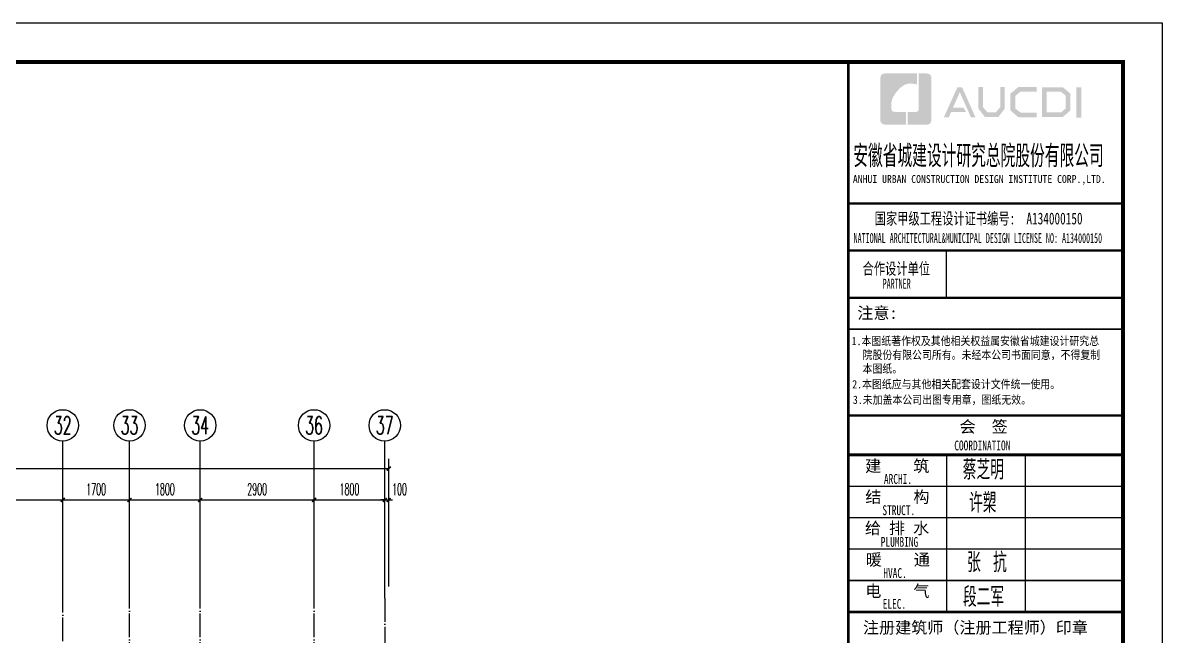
# Model space of a CAD drawing. Extents: x 27938 to 1507990, y 110129 to 923079.
# Drawn here: x 868699 to 897714, y 377406 to 393024 of the extents above; entities that cross this region are included whole.
import ezdxf
from ezdxf.enums import TextEntityAlignment as Align

# ---------------------------------------------------------------- set-up
doc = ezdxf.new("R2010")
doc.units = 0
doc.header["$LTSCALE"] = 1000
doc.header["$MEASUREMENT"] = 0
doc.linetypes.add('DOTE', pattern=[2.42, 2, -0.2, 0.02, -0.2])
for name, color, linetype in [('AXIS', 3, 'Continuous'), ('AXIS_TEXT', 7, 'Continuous'), ('DOTE', 1, 'Continuous'), ('图框', 140, 'Continuous'), ('图签文字', 147, 'Continuous')]:
    doc.layers.add(name, color=color, linetype=linetype)
doc.layers.add('yichutu', color=7, linetype='Continuous', true_color=0xffffff, plot=False)
doc.styles.add('_TCH_AXIS', font='COMPLEX', dxfattribs={"bigfont": 'GBCBIG'})
doc.styles.add('_TCH_DIM_T3', font='SIMPLEX.shx', dxfattribs={"width": 0.494118, "bigfont": 'GBCBIG.shx'})
doc.styles.add('COMPLEX', font='COMPLEX')
doc.styles.add('HT', font='simhei.ttf')
doc.styles.add('建筑图签-1', font='simhei.ttf', dxfattribs={"width": 0.7})
doc.styles.add('建筑图签-2', font='TXT.shx', dxfattribs={"width": 0.5, "bigfont": 'HZTXT.shx'})
doc.dimstyles.new('_TCH_ARCH&&100', dxfattribs={"dimtxt": 297.5, "dimasz": 100, "dimexe": 250, "dimexo": 300, "dimgap": 126.25, "dimtad": 1, "dimdec": 0, "dimzin": 0, "dimdsep": 46, "dimtxsty": '_TCH_DIM_T3', "dimblk": 'ARCHTICK', "dimcen": 0.09, "dimclrt": 4, "dimazin": 2, "dimtfac": 1, "dimtdec": 0, "dimtix": 1, "dimtmove": 2, "dimatfit": 3, "dimfxl": 100, "dimtolj": 1, "dimtzin": 0, "dimarcsym": 0})

# ---------------------------------------------------------------- blocks, each defined once
blk = doc.blocks.new('院标1')
h = blk.add_hatch(color=150)
h.dxf.hatch_style = 1
h.set_gradient(color1=(33, 113, 253), color2=(33, 113, 253), tint=1, name='INVCURVED')
edge = h.paths.add_edge_path()
edge.add_spline(control_points=[(116373, 648379), (116379, 648379), (116382, 648379), (116391, 648379), (116391, 648379), (116391, 648379), (116616, 648379), (116616, 648379), (116616, 648379), (116616, 648379), (116616, 648054), (116616, 648054), (116616, 648054), (116616, 648054), (116108, 648054), (116108, 648054), (116108, 648054), (116028, 648054), (115963, 648111), (115963, 648199), (115963, 648199), (115963, 648199), (115963, 649215), (115963, 649215), (115963, 649215), (115963, 649295), (116018, 649360), (116108, 649360), (116108, 649360), (116108, 649360), (116897, 649360), (116897, 649360), (116897, 649360), (116897, 649360), (116897, 649080), (116897, 649080), (116897, 649080), (116897, 649080), (116566, 649140), (116356, 648859), (116356, 648859), (116245, 648719), (116240, 648545), (116247, 648466), (116247, 648466), (116254, 648386), (116247, 648466), (116247, 648466), (116247, 648466), (116247, 648466), (116258, 648374), (116373, 648379)], knot_values=[0, 0, 0, 0, 0.071429, 0.071429, 0.071429, 0.107143, 0.142857, 0.142857, 0.142857, 0.178571, 0.214286, 0.214286, 0.214286, 0.25, 0.285714, 0.285714, 0.285714, 0.321429, 0.357143, 0.357143, 0.357143, 0.392857, 0.428571, 0.428571, 0.428571, 0.464286, 0.5, 0.5, 0.5, 0.535714, 0.571429, 0.571429, 0.571429, 0.607143, 0.642857, 0.642857, 0.642857, 0.678571, 0.714286, 0.714286, 0.714286, 0.75, 0.785714, 0.785714, 0.785714, 0.821429, 0.857143, 0.857143, 0.857143, 0.928571, 1, 1, 1, 1], degree=3, periodic=0)
h = blk.add_hatch(color=150)
h.dxf.hatch_style = 1
h.set_gradient(color1=(33, 113, 253), color2=(33, 113, 253), tint=1, name='INVCURVED')
edge = h.paths.add_edge_path()
edge.add_spline(control_points=[(117268, 649215), (117268, 649215), (117268, 648199), (117268, 648199), (117268, 648199), (117268, 648114), (117212, 648054), (117123, 648054), (117123, 648054), (117123, 648054), (116663, 648054), (116663, 648054), (116663, 648054), (116663, 648054), (116663, 648379), (116663, 648379), (116663, 648379), (116663, 648379), (116865, 648379), (116865, 648379), (116865, 648379), (116907, 648379), (116941, 648413), (116941, 648455), (116941, 648455), (116941, 648455), (116941, 649360), (116941, 649360), (116941, 649360), (116941, 649360), (117123, 649360), (117123, 649360), (117123, 649360), (117204, 649360), (117268, 649306), (117268, 649215)], knot_values=[0, 0, 0, 0, 0.1, 0.1, 0.1, 0.15, 0.2, 0.2, 0.2, 0.25, 0.3, 0.3, 0.3, 0.35, 0.4, 0.4, 0.4, 0.45, 0.5, 0.5, 0.5, 0.55, 0.6, 0.6, 0.6, 0.65, 0.7, 0.7, 0.7, 0.75, 0.8, 0.8, 0.8, 0.9, 1, 1, 1, 1], degree=3, periodic=0)
blk = doc.blocks.new('TK')
at = {"layer": '图框'}
h = blk.add_hatch(color=256, dxfattribs=at)
h.paths.add_polyline_path([(547288, 547072), (547414, 547072), (547414, 546302), (547288, 546302)])
h.paths.add_polyline_path([(546536, 546956), (546536, 546430), (546896, 546430), (547020, 546536), (547020, 546855), (546900, 546956)], flags=16)
h.paths.add_polyline_path([(546418, 547074), (546418, 546311), (546940, 546311), (547138, 546482), (547138, 546910), (546943, 547074)])
h.paths.add_polyline_path([(546275, 547077), (546275, 546962), (545868, 546962), (545735, 546851), (545735, 546531), (545868, 546429), (546277, 546429), (546277, 546307), (545813, 546307), (545611, 546481), (545611, 546910), (545809, 547077)])
h.paths.add_polyline_path([(544792, 547075), (544912, 547075), (544912, 546565), (545026, 546433), (545237, 546433), (545351, 546565), (545351, 547075), (545465, 547075), (545465, 546528), (545301, 546311), (544963, 546311), (544792, 546530)])
h.paths.add_polyline_path([(544260, 547074), (544377, 547074), (544719, 546310), (544603, 546310), (544322, 546944), (544147, 546556), (544418, 546556), (544479, 546440), (544098, 546440), (544039, 546308), (543916, 546308)])
for p, q in [((541480, 544114), (548480, 544114)), ((541480, 544114), (548480, 544114)), ((541480, 542914), (548480, 542914))]:
    blk.add_line(p, q, dxfattribs=at)
blk.add_lwpolyline([(465375, 548714), (549475, 548714), (549475, 489314), (465375, 489314)], close=True, dxfattribs=at)
blk.add_lwpolyline([(465375, 548714), (549475, 548714), (549475, 489314), (465375, 489314)], close=True, dxfattribs=at)
at = {"layer": '图框', "const_width": 100}
blk.add_lwpolyline([(548475, 490314), (548475, 547714), (467875, 547714), (467875, 490314)], close=True, dxfattribs=at)
at = {"layer": '图框'}
for points, const_width in [([(541480, 490314), (541480, 547714)], 70), ([(541480, 544114), (548480, 544114)], 60), ([(541480, 542914), (548480, 542914)], 60), ([(541480, 542914), (548480, 542914)], 60), ([(543980, 542914), (543980, 541714)], 35), ([(541480, 541714), (548480, 541714)], 60), ([(541480, 541714), (548480, 541714)], 60), ([(541480, 540913), (548480, 540913)], 35), ([(541488, 538714), (548488, 538714)], 60), ([(541488, 537714), (548488, 537714)], 70), ([(541488, 537714), (548488, 537714)], 70), ([(543988, 537714), (543988, 533714)], 35), ([(545988, 537714), (545988, 533714)], 35), ([(541488, 536914), (548488, 536914)], 35), ([(541488, 536114), (548488, 536114)], 35), ([(541488, 535314), (548488, 535314)], 35), ([(541488, 534514), (548488, 534514)], 35), ([(541488, 533714), (548488, 533714)], 70)]:
    blk.add_lwpolyline(points, dxfattribs=dict(at, const_width=const_width))
blk.add_blockref('院标1', (426331, -101935))
for s, height, style, width, p in [('ANHUI URBAN CONSTRUCTION DESIGN INSTITUTE CORP.,LTD.', 200, '建筑图签-1', 0.91, (541598, 544636)), ('NATIONAL ARCHITECTURAL&MUNICIPAL DESIGN LICENSE NO: A134000150', 250, '建筑图签-1', 0.6, (541617, 543108)), ('PARTNER', 250, '建筑图签-1', 0.6, (542355, 541947)), ('1.本图纸著作权及其他相关权益属安徽省城建设计研究总', 210, 'HT', 0.88, (541566, 540507)), ('院股份有限公司所有。未经本公司书面同意，不得复制', 210, 'HT', 0.88, (541845, 540153)), ('本图纸。', 210, 'HT', 0.88, (541845, 539803)), (' 2.本图纸应与其他相关配套设计文件统一使用。 ', 210, 'HT', 0.88, (541455, 539406)), ('3.未加盖本公司出图专用章，图纸无效。', 210, 'HT', 0.88, (541598, 539011)), ('COORDINATION', 250, '建筑图签-1', 0.7, (544180, 537827)), ('ARCHI.', 250, '建筑图签-1', 0.7, (542389, 536975)), ('STRUCT.', 250, '建筑图签-1', 0.7, (542350, 536179)), ('PLUMBING', 250, '建筑图签-1', 0.7, (542309, 535372)), ('HVAC.', 250, '建筑图签-1', 0.7, (542374, 534579)), ('ELEC.', 250, '建筑图签-1', 0.7, (542358, 533794))]:
    blk.add_text(s, height=height, dxfattribs=dict(at, style=style, width=width)).set_placement(p)
at = {"layer": '图签文字', "color": 7, "style": '建筑图签-1'}
for s, height, width, p in [('安徽省城建设计研究总院股份有限公司', 500, 0.55, (541608, 545091)), ('国家甲级工程设计证书编号:  A134000150', 300, 0.7, (542152, 543581)), ('合作设计单位', 300, 0.7, (541845, 542304))]:
    blk.add_text(s, height=height, dxfattribs=dict(at, width=width)).set_placement(p)
for s, p in [('注意:', (541711, 541177)), ('会  签', (544315, 538281)), ('建    筑', (541910, 537280)), ('结    构', (541914, 536493)), ('给 排 水', (541905, 535699)), ('暖    通', (541923, 534896)), ('电    气', (541913, 534096)), ('注册建筑师（注册工程师）印章', (541855, 533167))]:
    blk.add_text(s, height=300, dxfattribs=at).set_placement(p)
at = {"layer": '图签文字', "color": 1, "style": '建筑图签-2', "width": 0.7}
for s, p in [('蔡芝明', (544395, 537085)), ('许槊', (544555, 536242)), ('张 抗', (544505, 534724)), ('段二军', (544401, 533845))]:
    blk.add_text(s, height=500, dxfattribs=at).set_placement(p)
blk = doc.blocks.new('yct-841-594-84100-59399.9999999999-100-1000.0')
at = {"layer": 'yichutu', "color": 7, "true_color": 0xffffff}
blk.add_lwpolyline([(0, 0), (0, 59400), (84100, 59400), (84100, 0)], close=True, dxfattribs=at)
blk = doc.blocks.new('GDGDGDSDA')
at = {"layer": 'DOTE', "color": 0, "linetype": 'DOTE', "ltscale": 0.3}
for p, q in [((461135, 370658), (461135, 376108)), ((462835, 367858), (462835, 376108)), ((464635, 367858), (464635, 376108)), ((467535, 367858), (467535, 376108)), ((469335, 376108), (469335, 359558))]:
    blk.add_line(p, q, dxfattribs=at)
blk = doc.blocks.new('_ArchTick')
at = {"color": 0, "linetype": 'ByBlock', "const_width": 0.4}
blk.add_lwpolyline([(-0.5, -0.5), (0.5, 0.5)], dxfattribs=at)
blk = doc.blocks.new('*D1072')
at = {"layer": 'AXIS', "color": 0, "lineweight": -2}
for p, q in [((877917, 378674), (877917, 381124)), ((878017, 378674), (878017, 381124)), ((877917, 380874), (877817, 380874)), ((877917, 380874), (878017, 380874)), ((878017, 380874), (878117, 380874))]:
    blk.add_line(p, q, dxfattribs=at)
at = {"layer": 'Defpoints', "color": 0}
for p in [(878017, 380874), (877917, 378374), (878017, 378374)]:
    blk.add_point(p, dxfattribs=at)
at = {"layer": 'AXIS', "color": 0, "lineweight": -2, "xscale": 100, "yscale": 100, "zscale": 100}
blk.add_blockref('_ArchTick', (877917, 380874), dxfattribs=at)
at = {"layer": 'AXIS', "color": 0, "lineweight": -2, "xscale": 100, "yscale": 100, "zscale": 100, "rotation": 180}
blk.add_blockref('_ArchTick', (878017, 380874), dxfattribs=at)
at = {"layer": 'AXIS', "color": 4, "insert": (878292, 381149), "char_height": 297.5, "attachment_point": 5, "style": '_TCH_DIM_T3'}
blk.add_mtext('\\A1;100', dxfattribs=at)
blk = doc.blocks.new('*D1073')
at = {"layer": 'AXIS', "color": 0, "lineweight": -2}
for p, q in [((876117, 378674), (876117, 381124)), ((877917, 378674), (877917, 381124)), ((876117, 380874), (877917, 380874))]:
    blk.add_line(p, q, dxfattribs=at)
at = {"layer": 'Defpoints', "color": 0}
for p in [(877917, 380874), (876117, 378374), (877917, 378374)]:
    blk.add_point(p, dxfattribs=at)
at = {"layer": 'AXIS', "color": 0, "lineweight": -2, "xscale": 100, "yscale": 100, "zscale": 100, "rotation": 180}
blk.add_blockref('_ArchTick', (876117, 380874), dxfattribs=at)
at = {"layer": 'AXIS', "color": 0, "lineweight": -2, "xscale": 100, "yscale": 100, "zscale": 100}
blk.add_blockref('_ArchTick', (877917, 380874), dxfattribs=at)
at = {"layer": 'AXIS', "color": 4, "insert": (877017, 381149), "char_height": 297.5, "attachment_point": 5, "style": '_TCH_DIM_T3'}
blk.add_mtext('\\A1;1800', dxfattribs=at)
blk = doc.blocks.new('*D1074')
at = {"layer": 'AXIS', "color": 0, "lineweight": -2}
for p, q in [((873217, 378674), (873217, 381124)), ((876117, 378674), (876117, 381124)), ((873217, 380874), (876117, 380874))]:
    blk.add_line(p, q, dxfattribs=at)
at = {"layer": 'Defpoints', "color": 0}
for p in [(876117, 380874), (873217, 378374), (876117, 378374)]:
    blk.add_point(p, dxfattribs=at)
at = {"layer": 'AXIS', "color": 0, "lineweight": -2, "xscale": 100, "yscale": 100, "zscale": 100, "rotation": 180}
blk.add_blockref('_ArchTick', (873217, 380874), dxfattribs=at)
at = {"layer": 'AXIS', "color": 0, "lineweight": -2, "xscale": 100, "yscale": 100, "zscale": 100}
blk.add_blockref('_ArchTick', (876117, 380874), dxfattribs=at)
at = {"layer": 'AXIS', "color": 4, "insert": (874667, 381149), "char_height": 297.5, "attachment_point": 5, "style": '_TCH_DIM_T3'}
blk.add_mtext('\\A1;2900', dxfattribs=at)
blk = doc.blocks.new('*D1075')
at = {"layer": 'AXIS', "color": 0, "lineweight": -2}
for p, q in [((871417, 378674), (871417, 381124)), ((873217, 378674), (873217, 381124)), ((871417, 380874), (873217, 380874))]:
    blk.add_line(p, q, dxfattribs=at)
at = {"layer": 'Defpoints', "color": 0}
for p in [(873217, 380874), (871417, 378374), (873217, 378374)]:
    blk.add_point(p, dxfattribs=at)
at = {"layer": 'AXIS', "color": 0, "lineweight": -2, "xscale": 100, "yscale": 100, "zscale": 100, "rotation": 180}
blk.add_blockref('_ArchTick', (871417, 380874), dxfattribs=at)
at = {"layer": 'AXIS', "color": 0, "lineweight": -2, "xscale": 100, "yscale": 100, "zscale": 100}
blk.add_blockref('_ArchTick', (873217, 380874), dxfattribs=at)
at = {"layer": 'AXIS', "color": 4, "insert": (872317, 381149), "char_height": 297.5, "attachment_point": 5, "style": '_TCH_DIM_T3'}
blk.add_mtext('\\A1;1800', dxfattribs=at)
blk = doc.blocks.new('*D1076')
at = {"layer": 'AXIS', "color": 0, "lineweight": -2}
for p, q in [((869717, 378674), (869717, 381124)), ((871417, 378674), (871417, 381124)), ((869717, 380874), (871417, 380874))]:
    blk.add_line(p, q, dxfattribs=at)
at = {"layer": 'Defpoints', "color": 0}
for p in [(871417, 380874), (869717, 378374), (871417, 378374)]:
    blk.add_point(p, dxfattribs=at)
at = {"layer": 'AXIS', "color": 0, "lineweight": -2, "xscale": 100, "yscale": 100, "zscale": 100, "rotation": 180}
blk.add_blockref('_ArchTick', (869717, 380874), dxfattribs=at)
at = {"layer": 'AXIS', "color": 0, "lineweight": -2, "xscale": 100, "yscale": 100, "zscale": 100}
blk.add_blockref('_ArchTick', (871417, 380874), dxfattribs=at)
at = {"layer": 'AXIS', "color": 4, "insert": (870567, 381149), "char_height": 297.5, "attachment_point": 5, "style": '_TCH_DIM_T3'}
blk.add_mtext('\\A1;1700', dxfattribs=at)
blk = doc.blocks.new('*D1077')
at = {"layer": 'AXIS', "color": 0, "lineweight": -2}
for p, q in [((866817, 378674), (866817, 381124)), ((869717, 378674), (869717, 381124)), ((866817, 380874), (869717, 380874))]:
    blk.add_line(p, q, dxfattribs=at)
at = {"layer": 'Defpoints', "color": 0}
for p in [(869717, 380874), (866817, 378374), (869717, 378374)]:
    blk.add_point(p, dxfattribs=at)
at = {"layer": 'AXIS', "color": 0, "lineweight": -2, "xscale": 100, "yscale": 100, "zscale": 100, "rotation": 180}
blk.add_blockref('_ArchTick', (866817, 380874), dxfattribs=at)
at = {"layer": 'AXIS', "color": 0, "lineweight": -2, "xscale": 100, "yscale": 100, "zscale": 100}
blk.add_blockref('_ArchTick', (869717, 380874), dxfattribs=at)
at = {"layer": 'AXIS', "color": 4, "insert": (868267, 381149), "char_height": 297.5, "attachment_point": 5, "style": '_TCH_DIM_T3'}
blk.add_mtext('\\A1;2900', dxfattribs=at)
blk = doc.blocks.new('*D1096')
at = {"layer": 'AXIS', "color": 0, "lineweight": -2}
for p, q in [((827817, 378674), (827817, 381924)), ((878017, 378674), (878017, 381924)), ((827817, 381674), (878017, 381674))]:
    blk.add_line(p, q, dxfattribs=at)
at = {"layer": 'Defpoints', "color": 0}
for p in [(878017, 381674), (827817, 378374), (878017, 378374)]:
    blk.add_point(p, dxfattribs=at)
at = {"layer": 'AXIS', "color": 0, "lineweight": -2, "xscale": 100, "yscale": 100, "zscale": 100, "rotation": 180}
blk.add_blockref('_ArchTick', (827817, 381674), dxfattribs=at)
at = {"layer": 'AXIS', "color": 0, "lineweight": -2, "xscale": 100, "yscale": 100, "zscale": 100}
blk.add_blockref('_ArchTick', (878017, 381674), dxfattribs=at)
at = {"layer": 'AXIS', "color": 4, "insert": (852917, 381949), "char_height": 297.5, "attachment_point": 5, "style": '_TCH_DIM_T3'}
blk.add_mtext('\\A1;50200', dxfattribs=at)
blk = doc.blocks.new('_AXISO')
at = {"color": 0}
blk.add_circle((0, 0), 0.5, dxfattribs=at)
at = {"layer": 'AXIS_TEXT', "color": 0, "style": 'COMPLEX', "width": 1.041667}
blk.add_attdef('A', text='', height=0.56, dxfattribs=at).set_placement((-0.25, -0.28), (0.25, -0.28), align=Align.FIT)

msp = doc.modelspace()

# ---------------------------------------------------------------- linework, layer by layer
at = {"layer": 'AXIS', "color": 8}
for p, q in [((869716.6, 378373.7), (869716.6, 382373.7)), ((871416.6, 378373.7), (871416.6, 382373.7)), ((873216.6, 378373.7), (873216.6, 382373.7)), ((876116.6, 378373.7), (876116.6, 382373.7)), ((877916.6, 378373.7), (877916.6, 382373.7))]:
    msp.add_line(p, q, dxfattribs=at)

# ---------------------------------------------------------------- block references
msp.add_blockref('TK', (348239.1, -155690.1))
ref = msp.add_blockref('_AXISO', (869716.6, 382773.7), dxfattribs=dict(at, xscale=800, yscale=800, zscale=800))
ref.add_attrib('A', '32', dxfattribs={"layer": 'AXIS_TEXT', "color": 8, "ltscale": 0.5, "height": 452.55, "style": '_TCH_AXIS', "width": 0.636364}).set_placement((869490.3, 382547.5), (869942.9, 382547.5), align=Align.FIT)
ref = msp.add_blockref('_AXISO', (871416.6, 382773.7), dxfattribs=dict(at, xscale=800, yscale=800, zscale=800))
ref.add_attrib('A', '33', dxfattribs={"layer": 'AXIS_TEXT', "color": 8, "ltscale": 0.5, "height": 452.55, "style": '_TCH_AXIS', "width": 0.636364}).set_placement((871190.3, 382547.5), (871642.9, 382547.5), align=Align.FIT)
ref = msp.add_blockref('_AXISO', (873216.6, 382773.7), dxfattribs=dict(at, xscale=800, yscale=800, zscale=800))
ref.add_attrib('A', '34', dxfattribs={"layer": 'AXIS_TEXT', "color": 8, "ltscale": 0.5, "height": 452.55, "style": '_TCH_AXIS', "width": 0.6}).set_placement((872990.3, 382547.5), (873442.9, 382547.5), align=Align.FIT)
ref = msp.add_blockref('_AXISO', (876116.6, 382773.7), dxfattribs=dict(at, xscale=800, yscale=800, zscale=800))
ref.add_attrib('A', '36', dxfattribs={"layer": 'AXIS_TEXT', "color": 8, "ltscale": 0.5, "height": 452.55, "style": '_TCH_AXIS', "width": 0.636364}).set_placement((875890.3, 382547.5), (876342.9, 382547.5), align=Align.FIT)
ref = msp.add_blockref('_AXISO', (877916.6, 382773.7), dxfattribs=dict(at, xscale=800, yscale=800, zscale=800))
ref.add_attrib('A', '37', dxfattribs={"layer": 'AXIS_TEXT', "color": 8, "ltscale": 0.5, "height": 452.55, "style": '_TCH_AXIS', "width": 0.636364}).set_placement((877690.3, 382547.5), (878142.9, 382547.5), align=Align.FIT)
at = {"layer": 'DOTE', "color": 169}
msp.add_blockref('GDGDGDSDA', (408581.8, 2265.4), dxfattribs=at)
at = {"layer": 'yichutu'}
msp.add_blockref('yct-841-594-84100-59399.9999999999-100-1000.0', (813614.1, 333623.5), dxfattribs=at)

# ---------------------------------------------------------------- dimensions: what is measured, and where the dimension line sits
at = {"layer": 'AXIS', "color": 8}
for p1, p2, distance, picture, middle in [((827816.6, 378373.7), (878016.6, 378373.7), 3300, '*D1096', (852916.6, 381948.7)), ((866816.6, 378373.7), (869716.6, 378373.7), 2500, '*D1077', (868266.6, 381148.7)), ((869716.6, 378373.7), (871416.6, 378373.7), 2500, '*D1076', (870566.6, 381148.7)), ((871416.6, 378373.7), (873216.6, 378373.7), 2500, '*D1075', (872316.6, 381148.7)), ((873216.6, 378373.7), (876116.6, 378373.7), 2500, '*D1074', (874666.6, 381148.7)), ((876116.6, 378373.7), (877916.6, 378373.7), 2500, '*D1073', (877016.6, 381148.7))]:
    dim = msp.add_aligned_dim(p1=p1, p2=p2, distance=distance, dimstyle='_TCH_ARCH&&100', dxfattribs=at)
    dim.commit()
    dim.dimension.update_dxf_attribs({"geometry": picture, "text_midpoint": middle})
dim = msp.add_linear_dim(base=(878016.6, 380873.7), p1=(877916.6, 378373.7), p2=(878016.6, 378373.7), angle=360, dimstyle='_TCH_ARCH&&100', dxfattribs=at)
dim.commit()
dim.dimension.update_dxf_attribs({"geometry": '*D1072', "text_midpoint": (878291.6, 381148.7), "dimtype": 129})

doc.saveas('drawing.dxf')
